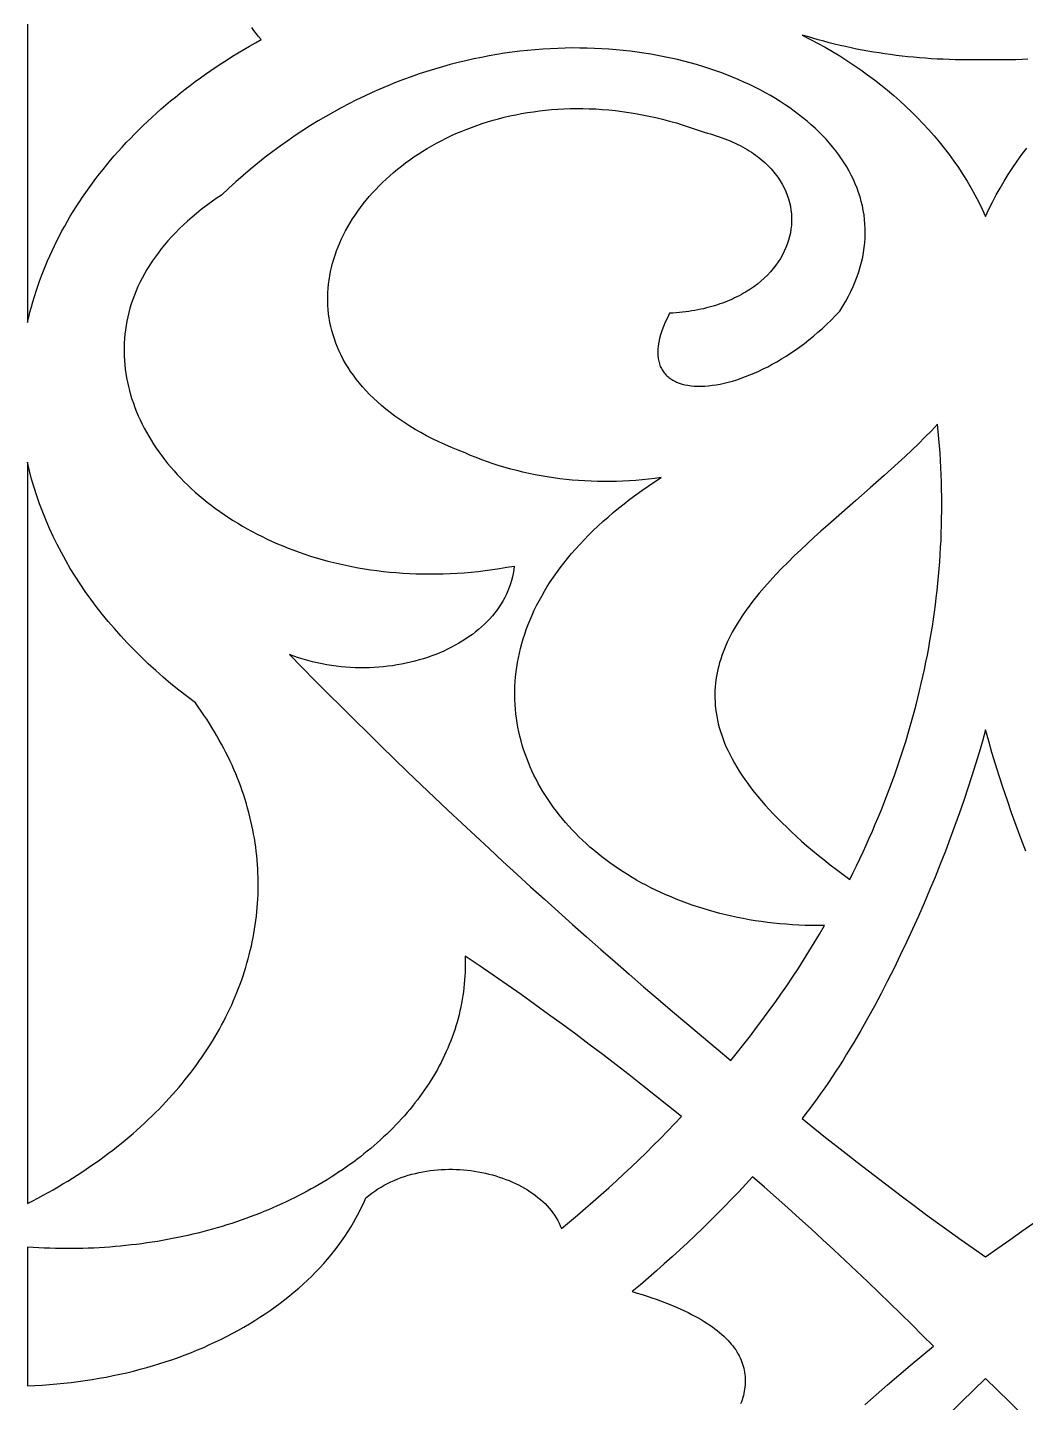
# Model space of a CAD drawing. Extents: x -4950 to -2150, y -1354 to 1346.
# Drawn here: x -2648.6 to -2492.9, y -389.5 to -174.9 of the extents above; entities that cross this region are included whole.
import ezdxf

# ---------------------------------------------------------------- set-up
doc = ezdxf.new("R2010")
doc.units = 0
doc.layers.add('LAYER_1', color=18, linetype='CONTINUOUS')

msp = doc.modelspace()

# ---------------------------------------------------------------- linework, layer by layer
at = {"layer": 'LAYER_1'}
for points in [[(-2648.61, -174.4), (-2648.62, -220.96), (-2648.43, -220.15), (-2648.23, -219.33), (-2648.02, -218.52), (-2647.79, -217.71), (-2647.55, -216.9), (-2647.29, -216.09), (-2647.03, -215.29), (-2646.74, -214.49), (-2646.45, -213.69), (-2646.14, -212.9), (-2645.83, -212.11), (-2645.49, -211.32), (-2645.15, -210.54), (-2644.79, -209.75), (-2644.42, -208.98), (-2644.04, -208.2), (-2643.64, -207.43), (-2643.24, -206.66), (-2642.82, -205.9), (-2642.38, -205.14), (-2641.94, -204.38), (-2641.48, -203.63), (-2641.01, -202.89), (-2640.53, -202.14), (-2640.04, -201.4), (-2639.53, -200.67), (-2639.02, -199.94), (-2638.49, -199.21), (-2637.95, -198.49), (-2637.4, -197.77), (-2636.83, -197.06), (-2636.26, -196.35), (-2635.67, -195.65), (-2635.08, -194.95), (-2634.47, -194.26), (-2633.85, -193.58), (-2633.21, -192.89), (-2632.57, -192.22), (-2631.92, -191.55), (-2631.25, -190.88), (-2630.58, -190.22), (-2629.89, -189.57), (-2629.19, -188.92), (-2628.48, -188.28), (-2627.77, -187.64), (-2627.04, -187.01), (-2626.3, -186.39), (-2625.54, -185.77), (-2624.78, -185.16), (-2624.01, -184.56), (-2623.23, -183.96), (-2622.44, -183.37), (-2621.64, -182.78), (-2620.82, -182.2), (-2620, -181.63), (-2619.17, -181.07), (-2618.32, -180.51), (-2617.47, -179.96), (-2616.61, -179.41), (-2615.74, -178.88), (-2614.86, -178.35), (-2613.96, -177.83), (-2613.06, -177.31), (-2612.15, -176.81), (-2612.55, -176.35), (-2612.93, -175.88), (-2613.28, -175.4), (-2613.61, -174.92)], [(-2492.51, -179.89), (-2493.44, -179.92), (-2494.38, -179.95), (-2495.32, -179.97), (-2496.27, -179.98), (-2497.22, -179.98), (-2498.17, -179.97), (-2499.13, -179.95), (-2500.09, -179.97), (-2501.04, -179.98), (-2501.99, -179.98), (-2502.93, -179.97), (-2503.87, -179.95), (-2504.81, -179.92), (-2505.74, -179.89), (-2506.67, -179.84), (-2507.6, -179.79), (-2508.52, -179.72), (-2509.43, -179.65), (-2510.35, -179.57), (-2511.25, -179.48), (-2512.16, -179.38), (-2513.06, -179.28), (-2513.95, -179.16), (-2514.85, -179.03), (-2515.73, -178.9), (-2516.62, -178.76), (-2517.5, -178.61), (-2518.37, -178.45), (-2519.24, -178.28), (-2520.11, -178.1), (-2520.97, -177.91), (-2521.83, -177.71), (-2522.69, -177.51), (-2523.54, -177.3), (-2524.38, -177.07), (-2525.23, -176.84), (-2526.06, -176.6), (-2526.9, -176.35), (-2527.73, -176.1), (-2526.53, -176.72), (-2525.35, -177.35), (-2524.18, -178.01), (-2523.03, -178.68), (-2521.89, -179.37), (-2520.77, -180.08), (-2519.67, -180.81), (-2518.59, -181.55), (-2517.53, -182.31), (-2516.48, -183.09), (-2515.46, -183.89), (-2514.45, -184.7), (-2513.46, -185.54), (-2512.5, -186.38), (-2511.55, -187.25), (-2510.63, -188.13), (-2509.73, -189.03), (-2508.85, -189.94), (-2508, -190.87), (-2507.16, -191.82), (-2506.35, -192.78), (-2505.57, -193.76), (-2504.81, -194.76), (-2504.07, -195.77), (-2503.36, -196.79), (-2502.68, -197.84), (-2502.02, -198.9), (-2501.38, -199.97), (-2500.78, -201.06), (-2500.2, -202.16), (-2499.65, -203.28), (-2499.13, -204.41), (-2498.61, -203.28), (-2498.05, -202.16), (-2497.48, -201.06), (-2496.87, -199.97), (-2496.24, -198.9), (-2495.58, -197.84), (-2494.89, -196.79), (-2494.18, -195.77), (-2493.45, -194.76), (-2492.69, -193.76)], [(-2492.85, -303.44), (-2493.61, -301.43), (-2494.35, -299.44), (-2495.06, -297.47), (-2495.73, -295.53), (-2496.38, -293.61), (-2496.99, -291.72), (-2497.58, -289.87), (-2498.13, -288.05), (-2498.64, -286.28), (-2499.13, -284.54), (-2499.61, -286.28), (-2500.13, -288.05), (-2500.68, -289.87), (-2501.26, -291.72), (-2501.88, -293.61), (-2502.52, -295.53), (-2503.2, -297.47), (-2503.91, -299.44), (-2504.64, -301.43), (-2505.4, -303.44), (-2506.19, -305.46), (-2507.01, -307.49), (-2507.85, -309.52), (-2508.72, -311.56), (-2509.61, -313.61), (-2510.53, -315.65), (-2511.47, -317.68), (-2512.43, -319.7), (-2513.41, -321.71), (-2514.41, -323.71), (-2515.43, -325.68), (-2516.47, -327.63), (-2517.53, -329.56), (-2518.61, -331.46), (-2519.7, -333.32), (-2520.81, -335.15), (-2521.37, -336.05), (-2521.94, -336.93), (-2522.51, -337.81), (-2523.08, -338.68), (-2523.65, -339.54), (-2524.23, -340.38), (-2524.81, -341.21), (-2525.4, -342.03), (-2525.98, -342.83), (-2526.57, -343.63), (-2527.17, -344.4), (-2527.76, -345.17), (-2524.34, -347.91), (-2520.89, -350.63), (-2519.16, -351.99), (-2517.41, -353.35), (-2515.65, -354.7), (-2513.88, -356.05), (-2512.09, -357.4), (-2510.29, -358.75), (-2508.48, -360.09), (-2506.65, -361.43), (-2504.8, -362.76), (-2502.93, -364.1), (-2501.04, -365.43), (-2499.13, -366.75), (-2497.22, -365.43), (-2495.33, -364.1), (-2493.46, -362.76), (-2491.61, -361.43)], [(-2517.94, -389.84), (-2516.19, -388.28), (-2514.43, -386.73), (-2512.65, -385.2), (-2510.87, -383.69), (-2509.08, -382.19), (-2507.27, -380.71), (-2508.95, -379.03), (-2510.65, -377.34), (-2512.35, -375.66), (-2514.06, -373.99), (-2515.79, -372.32), (-2517.52, -370.65), (-2519.27, -368.99), (-2521.02, -367.33), (-2522.79, -365.67), (-2524.57, -364.03), (-2526.36, -362.38), (-2528.16, -360.75), (-2529.97, -359.11), (-2531.8, -357.49), (-2533.63, -355.87), (-2535.48, -354.25), (-2536.55, -355.43), (-2537.64, -356.59), (-2538.75, -357.75), (-2539.86, -358.9), (-2540.99, -360.04), (-2542.13, -361.18), (-2543.29, -362.31), (-2544.46, -363.44), (-2545.64, -364.55), (-2546.83, -365.66), (-2548.04, -366.77), (-2549.26, -367.86), (-2550.49, -368.95), (-2551.74, -370.04), (-2552.99, -371.11), (-2554.26, -372.18), (-2553.47, -372.41), (-2552.7, -372.65), (-2551.95, -372.89), (-2551.22, -373.13), (-2550.51, -373.38), (-2549.83, -373.63), (-2549.16, -373.88), (-2548.51, -374.14), (-2547.88, -374.4), (-2547.26, -374.66), (-2546.67, -374.92), (-2546.1, -375.19), (-2545.54, -375.46), (-2545.01, -375.73), (-2544.49, -376), (-2543.99, -376.28), (-2543.51, -376.56), (-2543.05, -376.84), (-2542.6, -377.12), (-2542.17, -377.4), (-2541.76, -377.69), (-2541.37, -377.98), (-2540.99, -378.27), (-2540.63, -378.57), (-2540.29, -378.86), (-2539.96, -379.16), (-2539.65, -379.46), (-2539.36, -379.76), (-2539.08, -380.06), (-2538.82, -380.37), (-2538.57, -380.67), (-2538.34, -380.98), (-2538.12, -381.29), (-2537.92, -381.6), (-2537.74, -381.92), (-2537.57, -382.23), (-2537.41, -382.54), (-2537.27, -382.86), (-2537.14, -383.18), (-2537.03, -383.5), (-2536.93, -383.82), (-2536.85, -384.14), (-2536.77, -384.46), (-2536.72, -384.78), (-2536.67, -385.11), (-2536.64, -385.43), (-2536.62, -385.76), (-2536.62, -386.09), (-2536.62, -386.41), (-2536.64, -386.74), (-2536.67, -387.07), (-2536.72, -387.4), (-2536.77, -387.73), (-2536.84, -388.06), (-2536.92, -388.39), (-2537.01, -388.72), (-2537.12, -389.05), (-2537.23, -389.39), (-2537.35, -389.72)], [(-2493.5, -391.24), (-2495.38, -389.39), (-2497.26, -387.56), (-2499.13, -385.76), (-2501, -387.56), (-2502.88, -389.39), (-2504.76, -391.24)]]:
    msp.add_lwpolyline(points, dxfattribs=at)
for points in [[(-2538.88, -336.1), (-2537.85, -334.83), (-2536.83, -333.55), (-2535.83, -332.27), (-2534.85, -330.98), (-2533.88, -329.68), (-2532.92, -328.38), (-2531.98, -327.08), (-2531.06, -325.76), (-2530.15, -324.45), (-2529.26, -323.12), (-2528.39, -321.79), (-2527.52, -320.46), (-2526.68, -319.12), (-2525.85, -317.77), (-2525.04, -316.42), (-2524.24, -315.06), (-2525.26, -315.07), (-2526.27, -315.06), (-2527.28, -315.03), (-2528.28, -314.99), (-2529.27, -314.94), (-2530.26, -314.87), (-2531.24, -314.79), (-2532.21, -314.69), (-2533.17, -314.57), (-2534.12, -314.45), (-2535.07, -314.3), (-2536.01, -314.15), (-2536.94, -313.98), (-2537.86, -313.8), (-2538.77, -313.6), (-2539.68, -313.39), (-2540.57, -313.17), (-2541.46, -312.93), (-2542.34, -312.68), (-2543.2, -312.42), (-2544.06, -312.15), (-2544.91, -311.87), (-2545.75, -311.57), (-2546.58, -311.26), (-2547.4, -310.94), (-2548.21, -310.6), (-2549.01, -310.26), (-2549.8, -309.9), (-2550.57, -309.54), (-2551.34, -309.16), (-2552.1, -308.77), (-2552.84, -308.37), (-2553.57, -307.96), (-2554.29, -307.54), (-2555, -307.11), (-2555.7, -306.67), (-2556.39, -306.22), (-2557.06, -305.76), (-2557.73, -305.29), (-2558.38, -304.81), (-2559.02, -304.32), (-2559.64, -303.83), (-2560.25, -303.32), (-2560.85, -302.81), (-2561.44, -302.28), (-2562.01, -301.75), (-2562.57, -301.21), (-2563.12, -300.66), (-2563.65, -300.11), (-2564.17, -299.55), (-2564.67, -298.97), (-2565.16, -298.4), (-2565.64, -297.81), (-2566.1, -297.22), (-2566.55, -296.62), (-2566.98, -296.01), (-2567.4, -295.4), (-2567.8, -294.78), (-2568.19, -294.16), (-2568.56, -293.52), (-2568.92, -292.89), (-2569.26, -292.24), (-2569.59, -291.59), (-2569.9, -290.94), (-2570.19, -290.28), (-2570.47, -289.62), (-2570.73, -288.95), (-2570.97, -288.27), (-2571.2, -287.59), (-2571.41, -286.91), (-2571.61, -286.22), (-2571.78, -285.53), (-2571.94, -284.83), (-2572.09, -284.13), (-2572.21, -283.43), (-2572.32, -282.72), (-2572.41, -282.01), (-2572.48, -281.3), (-2572.53, -280.58), (-2572.57, -279.86), (-2572.58, -279.14), (-2572.58, -278.42), (-2572.56, -277.69), (-2572.52, -276.96), (-2572.46, -276.23), (-2572.38, -275.49), (-2572.28, -274.76), (-2572.17, -274.02), (-2572.03, -273.29), (-2571.87, -272.55), (-2571.7, -271.81), (-2571.5, -271.07), (-2571.28, -270.32), (-2571.04, -269.58), (-2570.79, -268.84), (-2570.51, -268.1), (-2570.21, -267.35), (-2569.89, -266.61), (-2569.55, -265.87), (-2569.18, -265.13), (-2568.8, -264.38), (-2568.39, -263.64), (-2567.97, -262.9), (-2567.52, -262.16), (-2567.05, -261.43), (-2566.55, -260.69), (-2566.04, -259.95), (-2565.5, -259.22), (-2564.94, -258.49), (-2564.35, -257.76), (-2563.74, -257.03), (-2563.11, -256.31), (-2562.46, -255.59), (-2561.78, -254.87), (-2561.08, -254.15), (-2560.36, -253.44), (-2559.61, -252.73), (-2558.84, -252.02), (-2558.04, -251.32), (-2557.22, -250.62), (-2556.38, -249.92), (-2555.51, -249.23), (-2554.61, -248.54), (-2553.7, -247.86), (-2552.75, -247.18), (-2551.78, -246.5), (-2550.79, -245.83), (-2549.77, -245.17), (-2550.75, -245.3), (-2551.74, -245.42), (-2552.73, -245.52), (-2553.72, -245.61), (-2554.71, -245.68), (-2555.71, -245.73), (-2556.7, -245.76), (-2557.69, -245.78), (-2558.68, -245.78), (-2559.67, -245.77), (-2560.66, -245.74), (-2561.65, -245.69), (-2562.63, -245.62), (-2563.62, -245.54), (-2564.59, -245.44), (-2565.57, -245.33), (-2566.54, -245.2), (-2567.51, -245.05), (-2568.47, -244.89), (-2569.42, -244.71), (-2570.37, -244.51), (-2571.32, -244.3), (-2572.26, -244.07), (-2573.19, -243.83), (-2574.11, -243.57), (-2575.03, -243.3), (-2575.94, -243.01), (-2576.84, -242.7), (-2577.73, -242.38), (-2578.61, -242.04), (-2579.48, -241.69), (-2580.34, -241.32), (-2581.42, -240.89), (-2582.46, -240.46), (-2583.48, -240.02), (-2584.46, -239.56), (-2585.42, -239.09), (-2586.35, -238.62), (-2587.24, -238.13), (-2588.11, -237.63), (-2588.95, -237.13), (-2589.76, -236.61), (-2590.54, -236.09), (-2591.3, -235.55), (-2592.02, -235.01), (-2592.72, -234.46), (-2593.39, -233.9), (-2594.03, -233.34), (-2594.64, -232.77), (-2595.23, -232.19), (-2595.79, -231.6), (-2596.33, -231.01), (-2596.84, -230.41), (-2597.32, -229.81), (-2597.77, -229.2), (-2598.2, -228.59), (-2598.61, -227.97), (-2598.98, -227.34), (-2599.34, -226.71), (-2599.67, -226.08), (-2599.97, -225.45), (-2600.25, -224.81), (-2600.5, -224.16), (-2600.74, -223.52), (-2600.94, -222.87), (-2601.13, -222.22), (-2601.29, -221.57), (-2601.42, -220.91), (-2601.54, -220.26), (-2601.63, -219.6), (-2601.69, -218.94), (-2601.74, -218.28), (-2601.76, -217.62), (-2601.77, -216.96), (-2601.75, -216.3), (-2601.7, -215.65), (-2601.64, -214.99), (-2601.56, -214.33), (-2601.45, -213.68), (-2601.33, -213.02), (-2601.18, -212.37), (-2601.01, -211.72), (-2600.83, -211.07), (-2600.62, -210.43), (-2600.39, -209.79), (-2600.15, -209.15), (-2599.88, -208.52), (-2599.6, -207.89), (-2599.3, -207.26), (-2598.98, -206.64), (-2598.64, -206.02), (-2598.28, -205.41), (-2597.9, -204.8), (-2597.51, -204.2), (-2597.1, -203.61), (-2596.67, -203.02), (-2596.23, -202.44), (-2595.76, -201.86), (-2595.29, -201.29), (-2594.79, -200.73), (-2594.28, -200.18), (-2593.75, -199.63), (-2593.21, -199.1), (-2592.65, -198.57), (-2592.08, -198.05), (-2591.49, -197.54), (-2590.88, -197.03), (-2590.26, -196.54), (-2589.63, -196.06), (-2588.98, -195.59), (-2588.32, -195.13), (-2587.64, -194.68), (-2586.95, -194.24), (-2586.25, -193.81), (-2585.53, -193.39), (-2584.8, -192.99), (-2584.06, -192.59), (-2583.31, -192.21), (-2582.54, -191.85), (-2581.76, -191.49), (-2580.97, -191.15), (-2580.17, -190.82), (-2579.35, -190.51), (-2578.53, -190.21), (-2577.69, -189.93), (-2576.84, -189.66), (-2575.98, -189.4), (-2575.11, -189.16), (-2574.23, -188.94), (-2573.34, -188.73), (-2572.44, -188.54), (-2571.53, -188.36), (-2570.62, -188.2), (-2569.69, -188.06), (-2568.75, -187.94), (-2567.8, -187.83), (-2566.85, -187.74), (-2565.89, -187.67), (-2564.92, -187.62), (-2563.94, -187.58), (-2562.95, -187.57), (-2561.96, -187.57), (-2560.96, -187.6), (-2559.95, -187.64), (-2558.93, -187.7), (-2557.91, -187.79), (-2556.88, -187.89), (-2555.85, -188.02), (-2554.81, -188.17), (-2553.76, -188.34), (-2552.71, -188.53), (-2551.65, -188.74), (-2550.59, -188.98), (-2549.52, -189.24), (-2548.45, -189.52), (-2547.37, -189.82), (-2546.29, -190.15), (-2545.21, -190.51), (-2544.12, -190.88), (-2543.02, -191.28), (-2542.54, -191.41), (-2542.06, -191.54), (-2541.6, -191.68), (-2541.14, -191.82), (-2540.69, -191.97), (-2540.25, -192.13), (-2539.82, -192.29), (-2539.4, -192.45), (-2538.98, -192.62), (-2538.58, -192.8), (-2538.19, -192.98), (-2537.8, -193.17), (-2537.42, -193.36), (-2537.06, -193.55), (-2536.7, -193.75), (-2536.35, -193.96), (-2536.01, -194.17), (-2535.67, -194.38), (-2535.35, -194.6), (-2535.04, -194.82), (-2534.73, -195.05), (-2534.43, -195.27), (-2534.14, -195.51), (-2533.86, -195.74), (-2533.59, -195.98), (-2533.33, -196.23), (-2533.08, -196.48), (-2532.83, -196.73), (-2532.6, -196.98), (-2532.37, -197.24), (-2532.15, -197.49), (-2531.94, -197.76), (-2531.54, -198.29), (-2531.18, -198.83), (-2530.85, -199.38), (-2530.56, -199.94), (-2530.3, -200.51), (-2530.07, -201.08), (-2529.88, -201.66), (-2529.71, -202.24), (-2529.59, -202.83), (-2529.49, -203.41), (-2529.43, -204.01), (-2529.4, -204.6), (-2529.4, -205.19), (-2529.43, -205.78), (-2529.49, -206.38), (-2529.59, -206.96), (-2529.72, -207.55), (-2529.88, -208.13), (-2530.07, -208.71), (-2530.29, -209.28), (-2530.54, -209.85), (-2530.83, -210.4), (-2531.14, -210.95), (-2531.48, -211.49), (-2531.86, -212.02), (-2532.26, -212.54), (-2532.7, -213.05), (-2533.16, -213.55), (-2533.65, -214.03), (-2534.18, -214.5), (-2534.73, -214.95), (-2535.31, -215.39), (-2535.92, -215.81), (-2536.56, -216.21), (-2536.89, -216.4), (-2537.22, -216.59), (-2537.57, -216.78), (-2537.92, -216.96), (-2538.28, -217.13), (-2538.64, -217.3), (-2539.02, -217.47), (-2539.39, -217.63), (-2539.78, -217.78), (-2540.17, -217.93), (-2540.57, -218.07), (-2540.98, -218.21), (-2541.4, -218.34), (-2541.82, -218.46), (-2542.24, -218.58), (-2542.68, -218.69), (-2543.12, -218.8), (-2543.57, -218.89), (-2544.02, -218.99), (-2544.48, -219.07), (-2544.95, -219.15), (-2545.43, -219.22), (-2545.91, -219.29), (-2546.4, -219.35), (-2546.89, -219.4), (-2547.4, -219.44), (-2547.9, -219.48), (-2548.42, -219.51), (-2548.78, -220.22), (-2549.1, -220.92), (-2549.38, -221.59), (-2549.63, -222.24), (-2549.83, -222.86), (-2549.99, -223.46), (-2550.12, -224.03), (-2550.21, -224.59), (-2550.26, -225.11), (-2550.28, -225.62), (-2550.26, -226.1), (-2550.22, -226.56), (-2550.18, -226.78), (-2550.13, -227), (-2550.08, -227.21), (-2550.02, -227.41), (-2549.95, -227.61), (-2549.88, -227.8), (-2549.8, -227.98), (-2549.7, -228.16), (-2549.61, -228.34), (-2549.5, -228.51), (-2549.39, -228.67), (-2549.27, -228.83), (-2549.14, -228.98), (-2549.01, -229.12), (-2548.87, -229.26), (-2548.72, -229.4), (-2548.57, -229.52), (-2548.41, -229.65), (-2548.25, -229.76), (-2548.07, -229.87), (-2547.9, -229.98), (-2547.71, -230.08), (-2547.52, -230.17), (-2547.33, -230.26), (-2546.92, -230.42), (-2546.49, -230.56), (-2546.04, -230.67), (-2545.57, -230.76), (-2545.08, -230.83), (-2544.57, -230.87), (-2544.04, -230.89), (-2543.49, -230.89), (-2542.93, -230.87), (-2542.35, -230.83), (-2541.76, -230.76), (-2541.16, -230.67), (-2540.54, -230.56), (-2539.91, -230.42), (-2539.27, -230.27), (-2538.62, -230.09), (-2537.95, -229.88), (-2537.28, -229.66), (-2536.6, -229.41), (-2535.92, -229.15), (-2535.22, -228.86), (-2534.52, -228.54), (-2533.82, -228.21), (-2533.11, -227.85), (-2532.4, -227.47), (-2531.69, -227.07), (-2530.97, -226.65), (-2530.26, -226.21), (-2529.54, -225.74), (-2528.82, -225.25), (-2528.11, -224.74), (-2527.4, -224.21), (-2526.69, -223.66), (-2525.99, -223.09), (-2525.29, -222.49), (-2524.59, -221.87), (-2523.91, -221.23), (-2523.23, -220.57), (-2522.56, -219.89), (-2521.89, -219.19), (-2521.4, -218.41), (-2520.95, -217.64), (-2520.53, -216.87), (-2520.14, -216.1), (-2519.78, -215.33), (-2519.45, -214.57), (-2519.16, -213.8), (-2518.9, -213.04), (-2518.67, -212.28), (-2518.47, -211.53), (-2518.3, -210.77), (-2518.16, -210.02), (-2518.05, -209.28), (-2517.97, -208.53), (-2517.92, -207.8), (-2517.9, -207.06), (-2517.9, -206.33), (-2517.94, -205.61), (-2518, -204.88), (-2518.09, -204.17), (-2518.2, -203.46), (-2518.35, -202.75), (-2518.52, -202.05), (-2518.71, -201.36), (-2518.94, -200.67), (-2519.18, -199.99), (-2519.46, -199.31), (-2519.75, -198.64), (-2520.08, -197.98), (-2520.42, -197.32), (-2520.79, -196.68), (-2521.19, -196.04), (-2521.6, -195.4), (-2522.04, -194.78), (-2522.51, -194.16), (-2522.99, -193.55), (-2523.5, -192.95), (-2524.02, -192.36), (-2524.57, -191.78), (-2525.14, -191.2), (-2525.73, -190.64), (-2526.35, -190.09), (-2526.98, -189.54), (-2527.63, -189.01), (-2528.3, -188.48), (-2528.98, -187.97), (-2529.69, -187.46), (-2530.42, -186.97), (-2531.16, -186.49), (-2531.92, -186.02), (-2532.7, -185.56), (-2533.49, -185.11), (-2534.3, -184.67), (-2535.13, -184.25), (-2535.98, -183.84), (-2536.84, -183.44), (-2537.71, -183.05), (-2538.6, -182.68), (-2539.5, -182.32), (-2540.42, -181.97), (-2541.35, -181.64), (-2542.3, -181.32), (-2543.26, -181.01), (-2544.23, -180.72), (-2545.22, -180.44), (-2546.21, -180.18), (-2547.22, -179.93), (-2548.24, -179.7), (-2549.28, -179.48), (-2550.32, -179.28), (-2551.37, -179.09), (-2552.44, -178.92), (-2553.51, -178.76), (-2554.6, -178.62), (-2555.69, -178.5), (-2556.79, -178.4), (-2557.9, -178.31), (-2559.02, -178.24), (-2560.15, -178.18), (-2561.28, -178.14), (-2562.42, -178.13), (-2563.57, -178.12), (-2564.73, -178.14), (-2565.89, -178.18), (-2567.06, -178.23), (-2568.23, -178.3), (-2569.41, -178.39), (-2570.6, -178.5), (-2571.79, -178.63), (-2572.98, -178.78), (-2574.18, -178.95), (-2575.38, -179.14), (-2576.58, -179.35), (-2577.79, -179.58), (-2579, -179.83), (-2580.22, -180.1), (-2581.43, -180.4), (-2582.65, -180.71), (-2583.87, -181.05), (-2585.09, -181.4), (-2586.31, -181.78), (-2587.53, -182.18), (-2588.75, -182.61), (-2589.97, -183.05), (-2591.19, -183.52), (-2592.41, -184.01), (-2593.62, -184.53), (-2594.84, -185.07), (-2596.05, -185.63), (-2597.27, -186.22), (-2598.48, -186.82), (-2599.68, -187.46), (-2600.89, -188.12), (-2602.09, -188.8), (-2603.28, -189.51), (-2604.47, -190.24), (-2605.66, -191), (-2606.84, -191.78), (-2608.02, -192.59), (-2609.19, -193.43), (-2610.36, -194.29), (-2611.52, -195.18), (-2612.67, -196.09), (-2613.82, -197.03), (-2614.96, -198), (-2616.09, -198.99), (-2617.21, -200.02), (-2618.33, -201.07), (-2619.16, -201.63), (-2619.97, -202.2), (-2620.75, -202.77), (-2621.51, -203.35), (-2622.24, -203.94), (-2622.95, -204.53), (-2623.64, -205.13), (-2624.3, -205.74), (-2624.93, -206.35), (-2625.54, -206.97), (-2626.13, -207.59), (-2626.7, -208.21), (-2627.24, -208.84), (-2627.75, -209.48), (-2628.25, -210.12), (-2628.72, -210.76), (-2629.17, -211.41), (-2629.59, -212.06), (-2630, -212.71), (-2630.38, -213.37), (-2630.73, -214.03), (-2631.07, -214.7), (-2631.38, -215.36), (-2631.67, -216.03), (-2631.94, -216.7), (-2632.19, -217.37), (-2632.42, -218.05), (-2632.63, -218.72), (-2632.81, -219.4), (-2632.98, -220.08), (-2633.12, -220.76), (-2633.24, -221.44), (-2633.34, -222.12), (-2633.43, -222.8), (-2633.49, -223.48), (-2633.53, -224.16), (-2633.55, -224.84), (-2633.55, -225.52), (-2633.54, -226.2), (-2633.5, -226.88), (-2633.44, -227.56), (-2633.37, -228.23), (-2633.28, -228.91), (-2633.16, -229.58), (-2633.03, -230.25), (-2632.88, -230.92), (-2632.72, -231.59), (-2632.53, -232.25), (-2632.33, -232.91), (-2632.1, -233.57), (-2631.87, -234.22), (-2631.61, -234.88), (-2631.33, -235.52), (-2631.04, -236.17), (-2630.74, -236.81), (-2630.41, -237.44), (-2630.07, -238.08), (-2629.71, -238.7), (-2629.33, -239.33), (-2628.94, -239.94), (-2628.54, -240.56), (-2628.11, -241.16), (-2627.67, -241.76), (-2627.22, -242.36), (-2626.75, -242.95), (-2626.26, -243.53), (-2625.76, -244.11), (-2625.25, -244.68), (-2624.72, -245.24), (-2624.17, -245.8), (-2623.61, -246.35), (-2623.04, -246.89), (-2622.45, -247.42), (-2621.85, -247.95), (-2621.23, -248.46), (-2620.6, -248.97), (-2619.96, -249.48), (-2619.3, -249.97), (-2618.63, -250.45), (-2617.95, -250.93), (-2617.25, -251.39), (-2616.54, -251.85), (-2615.82, -252.29), (-2615.08, -252.73), (-2614.34, -253.15), (-2613.58, -253.57), (-2612.8, -253.97), (-2612.02, -254.37), (-2611.23, -254.75), (-2610.42, -255.12), (-2609.6, -255.48), (-2608.77, -255.83), (-2607.93, -256.17), (-2607.08, -256.49), (-2606.22, -256.81), (-2605.34, -257.11), (-2604.46, -257.4), (-2603.57, -257.67), (-2602.66, -257.93), (-2601.75, -258.18), (-2600.82, -258.42), (-2599.89, -258.64), (-2598.95, -258.85), (-2597.99, -259.04), (-2597.03, -259.22), (-2596.06, -259.39), (-2595.08, -259.54), (-2594.09, -259.67), (-2593.09, -259.79), (-2592.09, -259.9), (-2591.07, -259.99), (-2590.05, -260.07), (-2589.02, -260.12), (-2587.98, -260.17), (-2586.93, -260.19), (-2585.88, -260.2), (-2584.82, -260.2), (-2583.75, -260.17), (-2582.67, -260.13), (-2581.59, -260.07), (-2580.5, -260), (-2579.4, -259.9), (-2578.3, -259.79), (-2577.19, -259.66), (-2576.08, -259.51), (-2574.96, -259.35), (-2573.83, -259.16), (-2572.7, -258.96), (-2572.76, -259.53), (-2572.85, -260.1), (-2572.96, -260.67), (-2573.1, -261.22), (-2573.26, -261.76), (-2573.44, -262.3), (-2573.65, -262.83), (-2573.88, -263.35), (-2574.13, -263.86), (-2574.41, -264.36), (-2574.7, -264.86), (-2575.02, -265.34), (-2575.35, -265.82), (-2575.71, -266.28), (-2576.08, -266.73), (-2576.48, -267.18), (-2576.89, -267.61), (-2577.32, -268.03), (-2577.76, -268.45), (-2578.23, -268.85), (-2578.71, -269.24), (-2579.2, -269.62), (-2579.71, -269.98), (-2580.24, -270.34), (-2580.78, -270.68), (-2581.33, -271.01), (-2581.9, -271.33), (-2582.47, -271.64), (-2583.07, -271.93), (-2583.67, -272.22), (-2584.28, -272.48), (-2584.91, -272.74), (-2585.55, -272.98), (-2586.19, -273.21), (-2586.85, -273.42), (-2587.51, -273.62), (-2588.18, -273.81), (-2588.87, -273.98), (-2589.55, -274.13), (-2590.25, -274.28), (-2590.95, -274.4), (-2591.66, -274.52), (-2592.37, -274.61), (-2593.09, -274.69), (-2593.81, -274.76), (-2594.54, -274.81), (-2595.27, -274.84), (-2596, -274.86), (-2596.74, -274.86), (-2597.48, -274.84), (-2598.22, -274.81), (-2598.96, -274.76), (-2599.7, -274.69), (-2600.44, -274.6), (-2601.18, -274.5), (-2601.92, -274.38), (-2602.66, -274.24), (-2603.4, -274.08), (-2604.14, -273.91), (-2604.87, -273.72), (-2605.6, -273.5), (-2606.33, -273.27), (-2607.05, -273.02), (-2607.76, -272.75), (-2605.75, -274.8), (-2603.72, -276.85), (-2601.69, -278.9), (-2599.65, -280.94), (-2597.6, -282.97), (-2595.54, -285), (-2593.47, -287.03), (-2591.39, -289.05), (-2589.31, -291.07), (-2587.21, -293.08), (-2585.1, -295.08), (-2582.99, -297.09), (-2580.87, -299.08), (-2578.74, -301.08), (-2576.6, -303.06), (-2574.45, -305.05), (-2572.29, -307.02), (-2570.12, -309), (-2567.95, -310.96), (-2565.77, -312.93), (-2563.57, -314.89), (-2561.37, -316.84), (-2559.16, -318.79), (-2556.94, -320.73), (-2554.72, -322.67), (-2552.48, -324.6), (-2550.23, -326.53), (-2547.98, -328.45), (-2545.72, -330.37), (-2543.45, -332.28), (-2541.17, -334.19)], [(-2520.33, -307.85), (-2519.79, -306.78), (-2519.27, -305.72), (-2518.75, -304.64), (-2518.25, -303.57), (-2517.75, -302.5), (-2517.27, -301.42), (-2516.79, -300.34), (-2516.33, -299.26), (-2515.87, -298.18), (-2515.43, -297.1), (-2514.99, -296.01), (-2514.57, -294.92), (-2514.15, -293.83), (-2513.75, -292.74), (-2513.35, -291.65), (-2512.97, -290.56), (-2512.6, -289.46), (-2512.23, -288.36), (-2511.88, -287.27), (-2511.54, -286.16), (-2511.2, -285.06), (-2510.88, -283.96), (-2510.57, -282.85), (-2510.26, -281.75), (-2509.97, -280.64), (-2509.69, -279.53), (-2509.42, -278.42), (-2509.16, -277.31), (-2508.9, -276.2), (-2508.66, -275.09), (-2508.43, -273.97), (-2508.21, -272.86), (-2508, -271.74), (-2507.8, -270.62), (-2507.61, -269.51), (-2507.43, -268.39), (-2507.26, -267.27), (-2507.1, -266.15), (-2506.95, -265.02), (-2506.82, -263.9), (-2506.69, -262.78), (-2506.57, -261.65), (-2506.46, -260.53), (-2506.37, -259.4), (-2506.28, -258.28), (-2506.2, -257.15), (-2506.14, -256.03), (-2506.08, -254.9), (-2506.04, -253.77), (-2506, -252.64), (-2505.98, -251.51), (-2505.96, -250.39), (-2505.96, -249.26), (-2505.97, -248.13), (-2505.98, -247), (-2506.01, -245.87), (-2506.05, -244.74), (-2506.1, -243.61), (-2506.16, -242.48), (-2506.23, -241.35), (-2506.3, -240.22), (-2506.4, -239.09), (-2506.5, -237.96), (-2506.61, -236.83), (-2507.58, -237.85), (-2508.58, -238.87), (-2509.6, -239.88), (-2510.64, -240.88), (-2511.69, -241.88), (-2512.76, -242.87), (-2513.84, -243.85), (-2514.93, -244.83), (-2517.14, -246.78), (-2519.35, -248.72), (-2521.56, -250.64), (-2523.74, -252.56), (-2524.82, -253.52), (-2525.88, -254.48), (-2526.93, -255.44), (-2527.96, -256.41), (-2528.97, -257.37), (-2529.95, -258.34), (-2530.91, -259.31), (-2531.85, -260.28), (-2532.75, -261.26), (-2533.62, -262.24), (-2534.46, -263.22), (-2535.26, -264.22), (-2535.65, -264.71), (-2536.03, -265.21), (-2536.39, -265.71), (-2536.75, -266.22), (-2537.09, -266.72), (-2537.43, -267.23), (-2537.75, -267.74), (-2538.06, -268.25), (-2538.36, -268.76), (-2538.65, -269.27), (-2538.92, -269.79), (-2539.18, -270.31), (-2539.43, -270.83), (-2539.66, -271.35), (-2539.88, -271.88), (-2540.09, -272.41), (-2540.28, -272.94), (-2540.46, -273.47), (-2540.62, -274), (-2540.77, -274.54), (-2540.9, -275.08), (-2541.02, -275.63), (-2541.12, -276.17), (-2541.2, -276.72), (-2541.27, -277.28), (-2541.32, -277.83), (-2541.35, -278.39), (-2541.37, -278.95), (-2541.37, -279.52), (-2541.34, -280.09), (-2541.31, -280.66), (-2541.25, -281.24), (-2541.17, -281.82), (-2541.08, -282.4), (-2540.96, -282.99), (-2540.83, -283.58), (-2540.67, -284.17), (-2540.5, -284.77), (-2540.3, -285.37), (-2540.08, -285.98), (-2539.84, -286.59), (-2539.58, -287.2), (-2539.3, -287.82), (-2539, -288.44), (-2538.67, -289.07), (-2538.32, -289.7), (-2537.95, -290.33), (-2537.56, -290.97), (-2537.14, -291.62), (-2536.69, -292.27), (-2536.23, -292.92), (-2535.74, -293.58), (-2535.22, -294.24), (-2534.68, -294.91), (-2534.11, -295.59), (-2533.52, -296.26), (-2532.9, -296.95), (-2532.26, -297.64), (-2531.59, -298.33), (-2530.89, -299.03), (-2530.16, -299.73), (-2529.41, -300.44), (-2528.63, -301.16), (-2527.83, -301.88), (-2526.99, -302.6), (-2526.13, -303.34), (-2525.23, -304.07), (-2524.31, -304.82), (-2523.36, -305.57), (-2522.38, -306.32), (-2521.37, -307.08)], [(-2648.61, -358.42), (-2647.8, -358), (-2646.99, -357.58), (-2646.2, -357.15), (-2645.41, -356.72), (-2644.63, -356.28), (-2643.86, -355.83), (-2643.1, -355.38), (-2642.35, -354.93), (-2641.61, -354.47), (-2640.88, -354), (-2640.15, -353.53), (-2639.44, -353.06), (-2638.73, -352.57), (-2638.03, -352.09), (-2637.34, -351.6), (-2636.66, -351.1), (-2635.99, -350.6), (-2635.33, -350.1), (-2634.67, -349.59), (-2634.03, -349.07), (-2633.39, -348.55), (-2632.77, -348.03), (-2632.15, -347.5), (-2631.54, -346.97), (-2630.94, -346.43), (-2630.36, -345.89), (-2629.78, -345.35), (-2629.2, -344.8), (-2628.64, -344.25), (-2628.09, -343.69), (-2627.55, -343.13), (-2627.01, -342.57), (-2626.49, -342), (-2625.97, -341.43), (-2625.47, -340.85), (-2624.97, -340.28), (-2624.48, -339.69), (-2624.01, -339.11), (-2623.54, -338.52), (-2623.08, -337.93), (-2622.63, -337.33), (-2622.19, -336.73), (-2621.76, -336.13), (-2621.34, -335.53), (-2620.93, -334.92), (-2620.53, -334.31), (-2620.14, -333.7), (-2619.76, -333.08), (-2619.38, -332.46), (-2619.02, -331.84), (-2618.67, -331.22), (-2618.33, -330.59), (-2617.99, -329.96), (-2617.67, -329.33), (-2617.36, -328.69), (-2617.05, -328.06), (-2616.76, -327.42), (-2616.48, -326.78), (-2616.2, -326.14), (-2615.94, -325.49), (-2615.68, -324.84), (-2615.44, -324.2), (-2615.2, -323.54), (-2614.98, -322.89), (-2614.77, -322.24), (-2614.56, -321.58), (-2614.37, -320.93), (-2614.18, -320.27), (-2614.01, -319.61), (-2613.85, -318.94), (-2613.69, -318.28), (-2613.55, -317.62), (-2613.42, -316.95), (-2613.29, -316.29), (-2613.18, -315.62), (-2613.08, -314.95), (-2612.99, -314.28), (-2612.9, -313.61), (-2612.83, -312.94), (-2612.77, -312.26), (-2612.72, -311.59), (-2612.68, -310.92), (-2612.65, -310.24), (-2612.63, -309.57), (-2612.62, -308.89), (-2612.62, -308.22), (-2612.63, -307.54), (-2612.66, -306.87), (-2612.69, -306.19), (-2612.73, -305.51), (-2612.79, -304.84), (-2612.85, -304.16), (-2612.93, -303.48), (-2613.01, -302.81), (-2613.11, -302.13), (-2613.22, -301.45), (-2613.34, -300.78), (-2613.47, -300.1), (-2613.61, -299.43), (-2613.76, -298.75), (-2613.92, -298.08), (-2614.09, -297.41), (-2614.27, -296.73), (-2614.47, -296.06), (-2614.67, -295.39), (-2614.89, -294.72), (-2615.11, -294.05), (-2615.35, -293.38), (-2615.6, -292.71), (-2615.86, -292.05), (-2616.13, -291.38), (-2616.41, -290.72), (-2616.7, -290.06), (-2617.01, -289.39), (-2617.32, -288.74), (-2617.65, -288.08), (-2617.98, -287.42), (-2618.33, -286.76), (-2618.69, -286.11), (-2619.06, -285.46), (-2619.44, -284.81), (-2619.84, -284.16), (-2620.24, -283.52), (-2620.66, -282.87), (-2621.09, -282.23), (-2621.52, -281.59), (-2621.97, -280.95), (-2622.43, -280.32), (-2623.73, -279.34), (-2625, -278.34), (-2626.24, -277.33), (-2627.45, -276.31), (-2628.62, -275.27), (-2629.78, -274.21), (-2630.9, -273.14), (-2631.99, -272.06), (-2633.05, -270.96), (-2634.08, -269.85), (-2635.07, -268.73), (-2636.04, -267.6), (-2636.98, -266.45), (-2637.89, -265.29), (-2638.76, -264.12), (-2639.6, -262.93), (-2640.41, -261.74), (-2641.19, -260.54), (-2641.94, -259.32), (-2642.65, -258.1), (-2643.33, -256.87), (-2643.98, -255.62), (-2644.6, -254.37), (-2645.18, -253.11), (-2645.73, -251.84), (-2646.25, -250.57), (-2646.73, -249.28), (-2647.17, -247.99), (-2647.59, -246.69), (-2647.97, -245.39), (-2648.31, -244.08), (-2648.62, -242.76)], [(-2648.61, -386.87), (-2647.47, -386.82), (-2646.33, -386.76), (-2645.19, -386.68), (-2644.06, -386.59), (-2642.94, -386.48), (-2641.82, -386.36), (-2640.71, -386.22), (-2639.61, -386.07), (-2638.51, -385.9), (-2637.42, -385.71), (-2636.34, -385.52), (-2635.26, -385.3), (-2634.19, -385.08), (-2633.14, -384.84), (-2632.08, -384.58), (-2631.04, -384.31), (-2630.01, -384.03), (-2628.98, -383.73), (-2627.96, -383.42), (-2626.96, -383.1), (-2625.96, -382.76), (-2624.97, -382.41), (-2624, -382.05), (-2623.03, -381.67), (-2622.08, -381.28), (-2621.13, -380.88), (-2620.2, -380.46), (-2619.28, -380.04), (-2618.37, -379.6), (-2617.47, -379.15), (-2616.58, -378.68), (-2615.71, -378.21), (-2614.85, -377.72), (-2614, -377.22), (-2613.17, -376.71), (-2612.35, -376.19), (-2611.54, -375.66), (-2610.75, -375.12), (-2609.97, -374.56), (-2609.2, -374), (-2608.45, -373.42), (-2607.72, -372.84), (-2607, -372.24), (-2606.29, -371.63), (-2605.6, -371.02), (-2604.93, -370.39), (-2604.27, -369.75), (-2603.63, -369.11), (-2603.01, -368.45), (-2602.4, -367.78), (-2601.81, -367.11), (-2601.24, -366.42), (-2600.68, -365.73), (-2600.15, -365.03), (-2599.63, -364.32), (-2599.13, -363.6), (-2598.65, -362.87), (-2598.19, -362.14), (-2597.74, -361.39), (-2597.32, -360.64), (-2596.91, -359.88), (-2596.53, -359.11), (-2596.16, -358.33), (-2595.82, -357.55), (-2595.37, -357.18), (-2594.9, -356.83), (-2594.43, -356.49), (-2593.95, -356.17), (-2593.45, -355.87), (-2592.95, -355.58), (-2592.44, -355.31), (-2591.92, -355.06), (-2591.39, -354.82), (-2590.86, -354.6), (-2590.31, -354.4), (-2589.77, -354.21), (-2589.21, -354.03), (-2588.65, -353.88), (-2588.09, -353.73), (-2587.52, -353.6), (-2586.95, -353.49), (-2586.38, -353.39), (-2585.8, -353.31), (-2585.22, -353.24), (-2584.64, -353.18), (-2584.06, -353.14), (-2583.47, -353.11), (-2582.89, -353.1), (-2582.31, -353.1), (-2581.73, -353.12), (-2581.15, -353.15), (-2580.57, -353.19), (-2579.99, -353.24), (-2579.42, -353.31), (-2578.85, -353.39), (-2578.29, -353.48), (-2577.73, -353.59), (-2577.17, -353.71), (-2576.62, -353.84), (-2576.07, -353.98), (-2575.54, -354.13), (-2575, -354.3), (-2574.48, -354.48), (-2573.97, -354.67), (-2573.46, -354.87), (-2572.96, -355.08), (-2572.47, -355.31), (-2571.99, -355.54), (-2571.53, -355.79), (-2571.07, -356.04), (-2570.62, -356.31), (-2570.19, -356.59), (-2569.77, -356.87), (-2569.36, -357.17), (-2568.97, -357.48), (-2568.59, -357.8), (-2568.22, -358.12), (-2567.87, -358.46), (-2567.54, -358.81), (-2567.22, -359.16), (-2566.92, -359.53), (-2566.63, -359.9), (-2566.37, -360.28), (-2566.12, -360.67), (-2565.89, -361.07), (-2565.68, -361.48), (-2565.49, -361.9), (-2565.31, -362.32), (-2564.05, -361.28), (-2562.8, -360.23), (-2561.56, -359.18), (-2560.34, -358.12), (-2559.12, -357.05), (-2557.92, -355.98), (-2556.73, -354.9), (-2555.55, -353.81), (-2554.39, -352.71), (-2553.24, -351.61), (-2552.1, -350.51), (-2550.97, -349.4), (-2549.86, -348.28), (-2548.76, -347.15), (-2547.67, -346.02), (-2546.59, -344.88), (-2548.61, -343.25), (-2550.63, -341.62), (-2552.67, -340), (-2554.73, -338.38), (-2556.79, -336.78), (-2558.87, -335.19), (-2560.96, -333.6), (-2563.06, -332.03), (-2565.18, -330.47), (-2567.31, -328.92), (-2569.45, -327.37), (-2571.6, -325.84), (-2573.77, -324.32), (-2575.95, -322.81), (-2578.15, -321.32), (-2580.35, -319.83), (-2580.33, -320.46), (-2580.32, -321.08), (-2580.33, -321.7), (-2580.34, -322.32), (-2580.37, -322.94), (-2580.41, -323.55), (-2580.46, -324.17), (-2580.52, -324.78), (-2580.6, -325.39), (-2580.68, -325.99), (-2580.78, -326.59), (-2580.89, -327.19), (-2581.01, -327.79), (-2581.14, -328.39), (-2581.28, -328.98), (-2581.43, -329.57), (-2581.59, -330.16), (-2581.77, -330.74), (-2581.95, -331.32), (-2582.15, -331.9), (-2582.35, -332.47), (-2582.57, -333.05), (-2582.8, -333.62), (-2583.03, -334.18), (-2583.28, -334.74), (-2583.54, -335.3), (-2583.81, -335.86), (-2584.08, -336.41), (-2584.37, -336.96), (-2584.67, -337.5), (-2584.98, -338.05), (-2585.29, -338.58), (-2585.62, -339.12), (-2585.96, -339.65), (-2586.3, -340.18), (-2586.66, -340.7), (-2587.02, -341.22), (-2587.39, -341.73), (-2587.78, -342.25), (-2588.17, -342.75), (-2588.57, -343.26), (-2588.98, -343.75), (-2589.4, -344.25), (-2589.82, -344.74), (-2590.26, -345.23), (-2590.7, -345.71), (-2591.16, -346.18), (-2591.62, -346.66), (-2592.09, -347.13), (-2592.56, -347.59), (-2593.05, -348.05), (-2593.54, -348.5), (-2594.04, -348.95), (-2594.55, -349.4), (-2595.07, -349.84), (-2595.6, -350.27), (-2596.13, -350.7), (-2596.67, -351.13), (-2597.22, -351.55), (-2597.77, -351.96), (-2598.34, -352.37), (-2598.91, -352.78), (-2599.48, -353.18), (-2600.07, -353.57), (-2600.66, -353.96), (-2601.26, -354.34), (-2601.86, -354.72), (-2602.48, -355.09), (-2603.1, -355.46), (-2603.72, -355.82), (-2604.35, -356.17), (-2604.99, -356.52), (-2605.64, -356.87), (-2606.29, -357.2), (-2606.94, -357.54), (-2607.61, -357.86), (-2608.28, -358.18), (-2608.95, -358.5), (-2609.64, -358.8), (-2610.32, -359.1), (-2611.02, -359.4), (-2611.72, -359.69), (-2612.42, -359.97), (-2613.13, -360.25), (-2613.85, -360.52), (-2614.57, -360.78), (-2615.29, -361.04), (-2616.02, -361.29), (-2616.76, -361.53), (-2617.5, -361.77), (-2618.25, -362), (-2619, -362.22), (-2619.75, -362.43), (-2620.52, -362.64), (-2621.28, -362.85), (-2622.05, -363.04), (-2622.83, -363.23), (-2623.6, -363.41), (-2624.39, -363.58), (-2625.17, -363.75), (-2625.97, -363.91), (-2626.76, -364.06), (-2627.56, -364.21), (-2628.36, -364.34), (-2629.17, -364.47), (-2629.98, -364.59), (-2630.8, -364.71), (-2631.62, -364.81), (-2632.44, -364.91), (-2633.26, -365), (-2634.09, -365.09), (-2634.92, -365.16), (-2635.76, -365.23), (-2636.6, -365.29), (-2637.44, -365.34), (-2638.28, -365.38), (-2639.13, -365.42), (-2639.98, -365.45), (-2640.83, -365.47), (-2641.69, -365.48), (-2642.54, -365.48), (-2643.4, -365.47), (-2644.27, -365.46), (-2645.13, -365.43), (-2646, -365.4), (-2646.87, -365.36), (-2647.74, -365.31), (-2648.61, -365.25)]]:
    msp.add_lwpolyline(points, close=True, dxfattribs=at)

doc.saveas('drawing.dxf')
